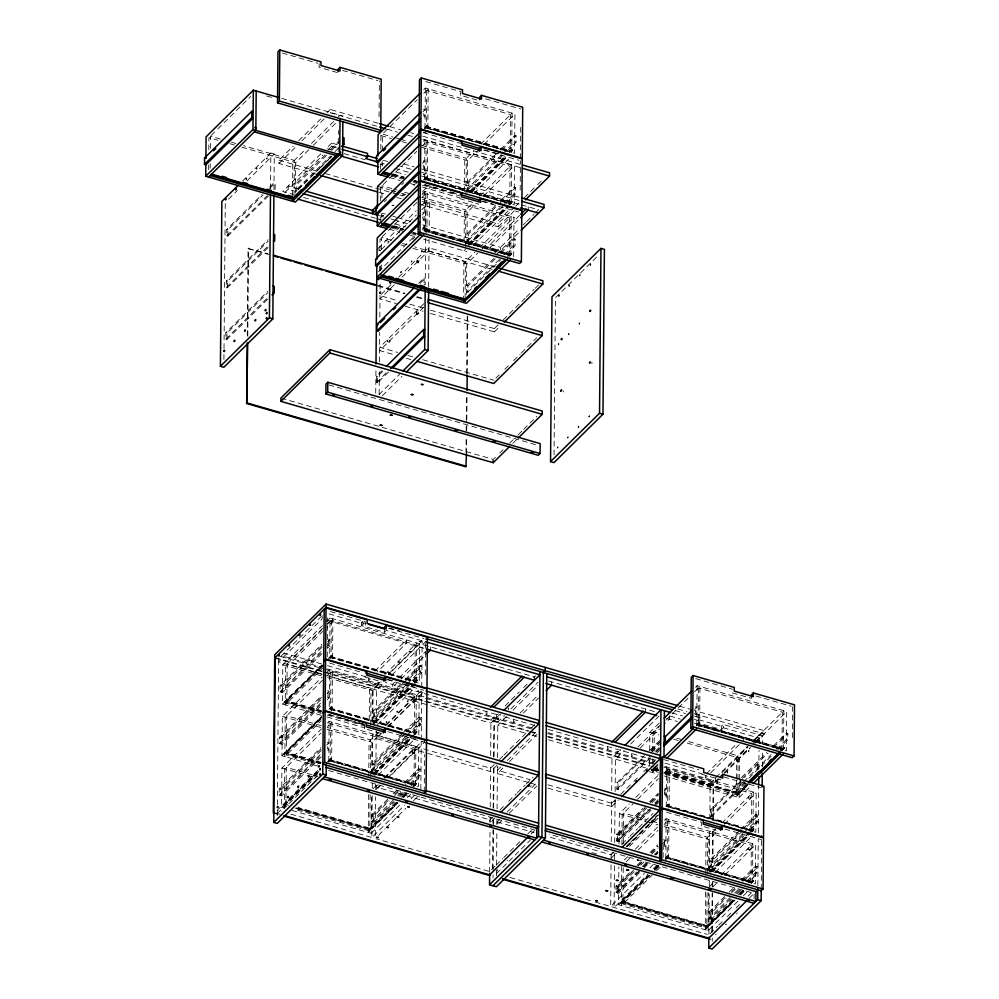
<?xml version="1.0" encoding="UTF-8"?>
<svg xmlns="http://www.w3.org/2000/svg" width="999" height="999" viewBox="0 0 999 999"><rect width="100%" height="100%" fill="white"/><g stroke="black" fill="none" stroke-linecap="round" stroke-linejoin="round"><path stroke-width="0.75" stroke-dasharray="5 3.75" d="M208.654 169.73L208.704 164.935M208.828 149.887L208.941 137.675L217.919 140.26M210.177 168.219L210.227 163.636M210.352 148.376L210.464 136.164L220.941 139.198M223.913 359.49L224.001 350.162M224.013 348.601L225.287 202.397M267.607 299.263L226.948 339.423L225.811 339.086L225.861 332.679L267.62 291.433M268.069 247.602L227.397 287.762L226.261 287.437L226.311 281.019L268.069 239.772M268.519 195.941L227.847 236.101L226.711 235.776L226.761 229.358L261.938 194.63M226.948 339.423L227.01 333.004L267.67 292.844M227.397 287.762L227.46 281.356L268.119 241.196M227.847 236.101L227.909 229.695L263.074 194.955M247.29 335.327L248.039 248.539L267.932 253.634M247.777 336.376L248.551 248.039M270.529 188.799L270.841 153.034L274.275 154.021L273.963 189.798M269.63 187.025L274.026 182.692L275.162 183.017L275.112 189.435L273.963 189.098M316.283 174.238L279.008 163.474L279.033 160.177L293.231 146.154M277.26 815.646L277.347 806.318M277.36 804.757L278.634 658.553M321.191 756.88L281.631 795.966L279.158 795.241L279.208 788.835L320.966 747.589M320.542 706.305L282.08 744.305L279.608 743.581L279.658 737.175L321.416 695.928M322.09 653.571L282.53 692.644L280.057 691.932L280.107 685.514L321.878 644.268M317.357 775.674L284.39 808.228L281.531 807.404L281.88 768.019L321.441 728.945M317.794 766.096L281.98 755.756L282.33 716.37L321.89 677.297M321.241 715.296L282.43 704.095L282.779 664.71L322.34 625.636M284.403 806.405L283.466 805.206L317.532 771.565M321.129 718.93L284.852 754.745L283.903 754.47L283.916 753.558L321.278 716.645M322.677 666.183L285.302 703.084L284.353 702.809L284.365 701.897L321.903 665.059M284.39 808.228L284.74 768.855L321.004 733.029M284.765 805.082L284.765 804.158L288.424 805.344M285.427 805.394L285.427 804.482M285.876 752.821L285.876 753.745L320.317 763.686M286.338 701.173L286.326 702.085L320.766 712.037M285.914 806.73L285.926 804.894M285.976 799.4L285.939 803.983L288.936 804.844M285.989 797.876L286.263 767.344L317.707 776.423M292.507 195.479L292.807 161.888L305.994 148.863M294.006 197.028L294.33 160.389L243.406 145.679M295.404 193.019L295.667 162.725L308.853 149.688M326.486 155.32L296.815 184.628L296.753 191.034L295.417 190.659L330.582 155.919M319.143 63.649L319.106 67.308L338.174 72.815M322.128 615.596L322.103 618.893L278.609 661.85L321.965 674.375M378.072 123.264L330.357 109.49L330.332 112.787L378.047 126.561M327.21 656.83L327.547 617.956M328.371 149.613L331.668 146.353L331.693 143.057L337.662 144.78M328.009 697.24L328.059 690.833M328.459 645.591L328.509 639.173M329.133 721.353L328.783 760.739L418.369 786.613L418.718 747.227L329.133 721.353L326.935 723.526M329.795 759.702L329.782 760.614L415.172 785.276L415.184 784.365L329.795 759.702L327.597 761.862M328.509 761.625L330.719 758.541L331.668 758.815L328.371 762.075M331.106 708.154L331.094 709.078L414.96 733.303L414.972 732.379M329.92 709.327L332.118 707.155L331.168 706.88L332.118 708.066M331.556 656.505L331.543 657.417L415.409 681.643L415.422 680.719M329.408 658.304L331.618 655.219L332.567 655.494L330.369 657.667M331.643 761.563L331.993 722.177L327.597 726.523M332.542 658.241L332.892 618.856L327.397 624.288M338.224 151.836L338.411 130.469M361.588 625.624L361.626 622.327L363.449 620.529L363.424 623.826L361.588 625.624L384.465 632.23L386.301 630.431L426.573 642.057M364.423 728.608L364.448 724.937L327.684 714.322M365.322 625.287L365.347 621.628L328.596 611.013M368.356 678.571L368.344 680.769L370.517 678.621M368.594 794.592L368.256 832.454L397.927 803.146M368.743 776.523L369.056 741.42L377.847 732.729M369.243 720.291L369.505 689.76L378.296 681.081M396.853 802.409L368.269 830.631L369.23 830.906L369.23 829.982L396.715 802.846M369.293 828.708L369.293 829.62L295.904 808.428M370.105 794.617L369.805 828.208L297.914 807.442M370.254 776.548L370.579 739.909L327.148 727.372M370.704 724.887L371.029 688.249L327.597 675.711M295.254 808.104L370.154 829.744L370.167 828.82L296.753 807.629M291.883 810.401L371.116 833.278L371.453 795.416M371.628 774.05L371.915 742.245L380.706 733.553M372.09 722.389L372.365 690.584L381.156 681.905M372.215 795.803L371.853 837.537L404.508 805.281M372.277 788.074L372.327 783.441M372.402 774.163L372.777 730.893M372.864 721.615L373.151 689.16L380.769 681.63M375.724 393.256L375.949 368.531M388.524 372.053L377.535 382.917L376.386 382.58L376.448 376.173L381.943 370.741M379.058 116.671L379.37 81.044M393.194 800.124L371.216 821.84L373.701 822.552L373.751 816.133L389.135 800.948M405.731 736.525L371.665 770.179L374.15 770.891L374.2 764.485L406.069 733.004M406.181 684.864L372.115 718.518L374.6 719.23L374.65 712.824L403.221 684.602M377.535 382.917L377.585 376.498L383.079 371.079M379.757 270.929L379.795 266.146M379.932 251.086L380.032 238.873L389.023 241.471M380.182 222.327L380.244 214.485M380.369 200.961L380.482 187.213L416.745 151.398M380.644 169.143L380.694 163.037M380.819 149.301L380.931 135.564L417.207 99.738M375.312 835.439L375.649 796.802M375.749 784.427L375.899 790.221L380.307 785.876M375.836 775.162L376.211 731.88M376.298 722.602L376.573 690.147L384.203 682.629M379.158 394.255L379.37 369.518M379.445 361.8L379.695 332.43M379.832 316.97L380.02 295.329M380.082 289.148L380.144 281.418M380.244 270.604L380.282 265.971M381.281 269.43L381.318 264.847M381.456 249.588L381.556 237.375L392.045 240.397M381.73 217.77L381.768 213.187M381.905 197.927L382.005 185.714L396.99 190.035M382.18 166.109L382.217 161.526M382.317 150.849L382.455 134.053L392.944 137.088M384.465 632.23L384.49 628.933M414.285 786.4L416.496 783.316L415.534 783.041L413.336 785.202M414.735 734.74L416.945 731.655L415.984 731.38L413.786 733.553M415.184 683.079L417.395 679.994L416.433 679.72L414.235 681.892M418.818 734.952L419.168 695.566L387.3 727.047M513.673 256.631L514.01 217.245L424.425 191.371L424.088 230.757L510.814 255.806L511.151 216.421L480.382 246.815M424.887 139.723L424.538 179.096L514.123 204.982L514.473 165.597L424.887 139.723L421.578 142.969M425.337 88.062L424.987 127.447L514.572 153.322L514.922 113.936L425.337 88.062L423.139 90.235M424.1 282.967L424.15 277.834L425.299 278.172L419.805 283.591M424.563 231.306L424.6 226.186L425.749 226.511L422.452 229.77M425.537 178.059L425.537 178.983L510.926 203.646L510.939 202.722L425.537 178.059L423.339 180.232M420.829 789.16L421.253 741.246M421.266 739.697L421.715 688.698M421.728 687.15L422.127 640.784L388.386 674.113M425.636 238.237L425.237 284.603L424.1 284.253M425.699 231.643L425.961 201.136L429.395 202.135L429.145 231.493M426.398 179.096L426.398 178.184L510.277 202.41L510.264 203.321M426.848 127.447L426.86 126.523L510.726 150.749L510.714 151.661M424.775 231.006L426.973 228.833L426.011 228.559L426.96 229.758M424.263 179.995L426.473 176.91L427.422 177.185L425.224 179.345M424.712 128.334L426.923 125.25L427.872 125.524L424.575 128.784M427.397 179.932L427.734 140.547L422.24 145.966M427.847 128.272L428.196 88.886L423.801 93.232M402.023 277.11L428.471 250.999L428.496 247.702L495.329 266.995M424.4 739.048L424.375 742.344L388.012 778.258M424.25 791.895L424.575 754.595M425.274 674.637L425.586 639.023M428.658 287.138L429.071 239.223M430.369 650.162L430.394 646.865M434.44 183.042L434.465 179.745L432.305 181.893M460.614 95.317L460.651 91.646L423.888 81.031M463.573 300.974L463.898 263.099L474.887 252.248M464.085 241.97L464.348 211.438L473.139 202.76M464.523 191.596L464.797 159.778L473.588 151.099M465.109 298.226L465.422 261.588L414.51 246.89M465.559 246.566L465.871 209.94L422.44 197.39M466.009 194.917L466.333 158.279L418.406 144.43M466.496 294.218L466.758 263.923L477.747 253.072M466.933 244.081L467.207 212.263L475.999 203.584M467.382 192.42L467.657 160.614L477.547 150.837M466.009 452.872L466.146 437.375M466.196 431.181L466.283 421.878M466.296 420.329L466.521 393.993M466.695 373.838L467.207 316.496M499.488 259.29L466.521 291.858L467.857 292.245L467.907 285.839L495.379 258.691M499.937 207.642L466.97 240.197L468.306 240.584L468.356 234.178L499.125 203.784M501.486 154.895L467.42 188.549L468.756 188.923L468.806 182.517L500.674 151.036M466.508 453.921L466.658 436.875M466.708 430.681L466.795 421.378M466.808 419.83L467.02 395.03M467.207 373.339L467.707 315.996M486.163 711.488L486.138 714.784L489.398 711.575M492.107 817.669L489.91 819.842L489.885 823.139L495.392 817.706M489.635 872.302L490.022 828.758M490.072 822.539L490.134 816.32M490.209 806.98L490.571 764.984M490.659 755.656L490.971 719.879L496.453 714.46L385.327 682.367M430.494 313.461L494.355 331.905L494.38 328.609L498.788 324.25M492.607 868.606L492.944 829.857M493.007 823.663L493.056 817.457M493.131 808.166L493.518 764.772M493.581 757.017L493.918 718.081L498.289 713.761M419.18 203.958L498.214 226.785L498.239 223.489L514.622 207.305M493.031 877.959L493.056 874.849M493.106 869.654L493.456 829.744M493.494 824.712L493.556 817.307M493.643 807.979L494.018 764.272M494.093 756.643L494.405 720.878M496.453 714.46L496.428 717.757L327.46 668.955M496.491 875.848L496.528 871.178M496.578 864.959L496.865 832.292M496.94 824.512L496.978 819.854M497.077 808.965L497.452 765.421M497.514 757.642L497.827 721.865L504.358 715.421M499.35 819.767L497.152 821.94L497.127 825.236L501.523 820.878M509.815 254.982L509.827 254.058L425.949 229.845L425.437 231.256L509.303 255.482M511.713 152.497L512.062 113.112L481.293 143.506M509.59 256.418L511.788 253.334L510.839 253.059L507.542 256.318M510.039 204.77L512.237 201.673L511.288 201.398L509.09 203.571M509.54 151.91L511.738 149.75L512.687 150.025L512.687 150.936L511.725 150.662L509.527 152.835M506.318 254.258L515.109 245.567L515.159 239.161L513.823 238.773L498.439 253.971M505.669 203.684L515.559 193.918L515.609 187.5L514.285 187.113L499.987 201.224M507.217 150.936L516.008 142.258L516.058 135.839L514.735 135.464L500.449 149.575M513.611 719.417L513.586 722.714L516.845 719.492M520.179 190.135L520.429 160.702M520.454 158.604L520.741 126.086M528.234 209.028L528.246 206.83M534.44 680.219L534.465 676.922L328.009 617.295M551.598 685.177L551.623 681.88M554.045 454.845L555.419 297.752L598.963 254.745M607.392 746.503L607.367 749.799L610.626 746.59M611.051 864.784L610.689 906.518L644.43 873.188M611.101 858.603L611.163 850.873M611.251 841.608L611.613 799.874M611.7 790.596L611.975 758.141L620.691 749.537M547.877 788.111L611.75 806.555L611.775 803.258L616.183 798.9M614.472 865.783L614.11 907.504L647.864 874.175M614.535 859.59L614.585 853.408M614.685 842.594L615.059 799.312M615.122 791.583L615.409 759.128L624.113 750.536M639.085 871.14L617.107 892.856L615.958 892.519L616.008 886.113L631.393 870.916M649.425 809.714L617.557 841.195L616.408 840.858L616.47 834.452L642.844 808.403M649.874 758.054L618.006 789.535L616.858 789.21L616.92 782.791L644.392 755.656M617.107 892.856L617.157 886.438L633.641 870.154M617.557 841.195L617.607 834.789L645.079 807.642M618.006 789.535L618.056 783.129L644.43 757.08M639.51 872.664L618.631 893.293L617.295 892.906L617.345 886.5L633.828 870.216M650.948 810.152L619.08 841.633L617.744 841.245L617.794 834.839L645.267 807.704M737.786 901.31L708.116 930.618L618.531 904.744L618.706 883.541M618.768 877.472L618.856 866.87M619.055 843.993L619.318 813.698L629.208 803.933M649.974 875.511L621.403 903.733L620.454 903.458L620.454 902.547L647.926 875.411M621.728 866.183L621.39 905.569L652.16 875.174M621.915 844.817L622.177 814.522L633.166 803.671M622.427 901.81L622.414 902.734L706.281 926.96L706.293 926.036M623.226 867.731L622.939 901.31L706.805 925.536L707.092 891.957M623.438 843.556L623.701 813.024L646.166 819.505M631.405 753.446L631.38 756.743L634.64 753.521M645.366 712.262L645.404 708.965M649.575 765.646L649.662 755.132M649.7 750.499L649.862 732.317L659.752 722.552M652.409 769.505L652.372 772.527L657.879 767.107M652.459 763.673L652.497 758.903M652.559 751.46L652.722 733.141L659.315 726.635M653.408 769.692L653.421 768.78M653.983 762.175L654.008 759.115M654.07 751.485L654.245 731.643L658.741 732.941M663.111 857.579L663.274 839.435M664.41 839.772L664.36 846.178L663.211 845.853M664.81 794.517L664.859 788.111M666.121 818.681L665.784 858.066L755.369 883.94L755.706 844.555L666.121 818.681L663.923 820.853M665.509 858.953L667.707 855.868L668.668 856.143L665.371 859.402M667.582 806.905L668.094 805.494M666.92 806.655L669.118 804.482L668.169 804.207L669.105 805.406M669.417 715.896L669.392 719.193L665.047 723.488M668.643 858.89L668.98 819.505L664.585 823.85M674.313 776.148L674.337 772.839M697.115 685.651L696.778 725.037L786.363 750.911L786.7 711.525L697.115 685.651L693.818 688.898M694.48 716.133L700.449 717.856L698.613 719.667L698.588 722.964L721.465 729.57L723.288 727.759L723.313 724.462L762.587 735.801L762.512 743.581M696.503 725.923L698.701 722.839L699.662 723.114L697.464 725.286M696.503 724.999L700.411 721.153L700.449 717.856M701.41 825.936L701.448 822.277L664.685 811.65M705.356 775.898L705.331 778.096L709.677 773.813M705.581 891.92L705.257 929.794L734.927 900.486M705.744 873.863L706.043 838.748L715.933 828.983M733.516 900.124L705.269 927.959L706.218 928.233L706.231 927.322L733.703 900.186M707.255 873.875L707.567 837.237L664.135 824.699M707.155 927.072L707.155 926.16L621.765 901.498L621.753 902.409L707.155 927.072L734.602 899.962M708.116 930.618L708.441 892.744M708.641 869.867L708.903 839.572L717.694 830.893M708.853 934.065L709.203 893.618M709.278 885.851L709.327 879.62M709.39 871.852L709.777 828.296M709.852 818.968L710.164 783.191L747.177 746.64M745.654 782.916L711.588 816.57L710.451 816.233L710.501 809.827L741.27 779.432M730.194 897.464L708.216 919.167L710.689 919.879L710.751 913.473L726.136 898.276M742.732 833.865L708.666 867.507L711.138 868.231L711.201 861.812L743.069 830.331M711.588 816.57L711.65 810.152L740.222 781.93M711.812 931.917L712.15 893.168M712.2 886.975L712.237 882.317M712.337 871.478L712.699 829.632M712.786 820.329L713.124 781.393L716.395 778.159M712.225 941.27L712.262 938.161M712.312 931.942L712.649 892.669M712.699 886.837L712.749 881.817M712.836 871.278L713.211 829.133M713.286 819.954L713.598 784.19L664.323 769.954M715.634 781.068L715.659 777.771M721.465 729.57L721.49 726.273L723.313 724.462M736.388 780.094L736.251 796.752L749.437 783.728M736.4 778.745L736.588 757.367L747.577 746.515M747.115 784.515L737.212 795.204L748.201 784.34M737.274 793.918L737.287 793.006L663.898 771.802M663.898 772.726L738.136 794.043L738.149 793.119L664.747 771.915M664.36 775.986L739.11 797.577L739.26 779.72M739.26 779.407L739.447 758.191L749.337 748.426M740.596 780.107L740.534 786.513L739.21 786.126L742.507 782.879M743.343 740.559L743.368 737.262M751.51 882.292L751.51 881.368L667.644 857.154L667.644 858.066L751.51 882.292L750.998 882.791M751.972 829.719L751.96 830.631L668.094 806.405M752.959 831.455L753.308 792.07L722.527 822.464M751.285 883.728L753.483 880.643L752.534 880.369L750.336 882.542M751.735 832.067L753.933 828.983L752.984 828.708L749.687 831.967M754.095 899.05L754.145 893.406L549.288 834.227M664.785 766.383L756.168 792.906L755.818 832.279L666.233 806.405L666.57 767.02L664.372 769.193M757.704 769.567L757.754 763.149L758.903 763.486L744.617 777.597M757.841 885.676L758.241 839.023M758.303 832.804L758.703 786.138M758.853 769.03L759.015 750.361M759.09 742.594L759.153 734.814L752.622 741.27M761.25 889.235L761.713 835.351M762.312 766.907L762.449 751.36M754.969 743.331L764.41 734.003L764.447 730.706L694.355 710.464M782.504 749.25L782.504 748.338L698.638 724.113L698.126 725.536L781.992 749.75M782.267 750.699L784.477 747.602L783.528 747.327L780.231 750.586M777.909 749.612L787.799 739.847L787.849 733.428L786.513 733.041L772.227 747.152M792.394 737.612L792.669 706.63M725.699 924.063L725.873 924.699L726.36 924.087M737.162 912.924L736.75 914.048M414.772 184.827L413.087 184.603L414.56 185.027M417.794 796.777L419.518 796.752M497.652 719.105L498.538 717.906L497.839 719.105M652.285 769.13L651.885 770.067M497.964 718.481L497.689 719.63L498.351 719.317M518.806 746.715L518.244 747.527M497.002 870.816L497.015 869.779M507.442 860.364L507.28 860.776M376.198 731.817L376.186 733.091L376.785 731.68M498.239 719.342L497.852 718.481M508.404 709.302L508.316 708.066M716.208 934.127L715.571 934.614M591.908 363.624L591.92 362.2M508.516 709.278L508.803 708.091M497.027 870.991L497.04 869.567M653.708 769.28L653.596 770.716L654.195 769.305M563.199 391.995L563.211 390.547M211.139 135.502L216.633 130.07M217.732 128.983L250.699 96.428M242.545 180.981L270.841 153.034M228.559 199.176L237.263 190.572M247.053 180.894L274.275 154.021M298.689 140.759L322.714 117.033M327.085 112.725L330.357 109.49M279.008 163.474L296.478 146.216M301.935 140.822L324.875 118.182M311.488 143.444L334.565 120.642M338.536 116.721L340.06 115.222M269.668 188.449L275.162 183.017M313.249 145.355L336.326 122.552M226.711 235.776L267.37 195.617M320.779 153.846L282.705 191.446L293.182 194.468M331.693 143.057L326.211 148.476L335.177 151.074M284.877 192.57L322.914 154.995M325.15 154.932L295.479 184.241L296.815 184.628M330.644 149.513L338.336 141.908M331.98 149.9L338.574 143.381M334.977 151.573L338.274 148.327M298.489 188.998L307.18 180.407M311.526 176.124L318.032 169.693M319.118 168.619L326.723 161.101M327.809 160.04L332.155 155.744M297.852 189.96L319.83 168.244M320.929 167.158L328.621 159.565M329.72 158.479L331.918 156.306M226.261 287.437L268.019 246.191M422.952 111.751L425.149 109.578L423.813 109.203L423.751 115.609L425.087 115.996L422.889 118.169M424.725 127.422L426.923 125.25M425.661 128.609L427.859 126.436L426.91 126.161M225.811 339.086L267.57 297.839M422.49 163.411L424.687 161.239L423.364 160.851L423.301 167.27L424.637 167.657L422.44 169.83M384.365 201.848L386.538 199.713M393.057 193.269L395.217 191.121M401.735 184.69L403.908 182.542M423.176 180.157L426.473 176.91M425.212 180.27L427.41 178.097L426.461 177.822M422.527 191.546L427.959 186.189M422.227 193.544L424.425 191.371M422.502 194.842L431.181 186.264M382.23 236.701L417.395 201.973M421.79 197.627L427.285 192.195L426.948 231.581L425.424 233.092M378.072 248.451L416.171 210.814M421.615 205.444L425.961 201.136M484.14 144.331L514.922 113.936M381.506 249.438L389.123 241.908M390.209 240.834L416.333 215.035M421.778 209.653L429.395 202.135M422.04 215.072L424.238 212.899L422.914 212.512L422.852 218.931L424.188 219.305L421.99 221.478M467.47 182.13L496.053 153.908M378.446 271.765L415.809 234.865M422.402 228.346L424.6 226.186M501.773 149.95L516.058 135.839M412.562 239.535L414.76 237.362M423.813 230.732L426.011 228.559M502.584 153.809L514.672 141.87L516.008 142.258M468.756 188.923L502.822 155.282M468.881 192.083L505.144 156.256M469.655 192.283L508.429 153.921M469.83 192.357L506.093 156.531M510.489 152.198L512.687 150.025M470.741 192.108L506.98 156.319M470.929 192.183L507.192 156.368M471.053 192.657L507.317 156.831M473.913 193.481L510.177 157.655M479.732 196.241L511.613 164.773L511.263 204.146L509.74 205.657M391.034 284.69L380.02 295.579L397.839 300.724M398.751 277.073L428.496 247.702M483.691 195.979L514.473 165.597M394.318 284.727L379.995 298.876L396.328 303.596M495.591 205.569L467.02 233.791L468.356 234.178M418.656 283.266L424.15 277.834M500.224 202.697L515.609 187.5M504.333 203.297L514.223 193.531L515.559 193.918M468.306 240.584L504.57 204.77M468.431 243.731L504.695 207.917M468.106 245.03L505.444 208.154M509.078 204.495L511.276 202.322L512.237 202.597M468.281 245.092L507.842 206.019M508.941 204.932L512.237 201.673M469.193 244.855L505.432 209.066M469.368 244.93L508.941 205.856M464.011 250.824L465.534 249.325M470.604 244.318L509.065 206.318M473.464 245.142L509.727 209.315M515.709 206.231L518.981 202.997M524.45 197.602L536.451 185.739M537.549 184.665L543.006 179.271M498.214 226.785L516.77 208.454M423.826 303.758L379.757 347.29L397.527 352.422M482.142 248.726L514.01 217.245M423.801 307.055L379.732 350.587L394.53 354.857M519.567 215.422L490.247 244.38L490.209 247.677L519.53 218.719M495.042 252.772L518.993 229.121M523.339 224.825L525.511 222.677M526.598 221.603L534.203 214.098M535.289 213.024L538.548 209.802L520.604 204.62M496.116 254.982L518.968 232.417M494.043 258.316L466.57 285.452L467.907 285.839M500.874 253.271L515.159 239.161M503.883 254.957L513.773 245.18L515.109 245.567M376.386 382.58L387.375 371.728M467.857 292.245L500.824 259.678M508.628 256.144L510.826 253.971L511.788 254.245M509.59 255.507L511.788 253.334M378.958 394.667L399.637 374.25M382.38 395.666L401.973 376.311M503.196 319.905L525.237 298.139M526.336 297.053L534.053 289.435M535.152 288.349L538.449 285.077M494.355 331.905L499.862 326.461M495.941 378.034L499.25 374.762M504.757 369.33L509.165 364.972M513.573 360.627L520.179 354.096M521.291 353.009L536.713 337.774M280.806 656.405L321.091 616.62M326.735 621.291L330.032 618.031L329.682 657.417L419.28 683.291L419.617 643.905L388.848 674.3M495.417 457.255L493.244 459.403L282.405 398.501M499.775 452.947L503.046 449.725M509.577 443.269L517.195 435.751M518.281 434.665L522.639 430.369M523.726 429.295L536.788 416.396M322.652 628.221L294.418 656.106L294.38 659.402L322.615 631.518M326.998 623.925L332.417 618.568L332.392 621.865L326.96 627.235M321.903 629.72L285.639 665.534L285.289 704.919L322.652 668.019M512.812 443.344L517.157 439.048M321.915 645.691L281.256 685.851L281.194 692.257L321.865 652.097M322.153 647.152L282.592 686.238L280.107 685.514M327.647 641.733L329.845 639.56L327.372 638.848M280.057 691.932L321.815 650.686M327.585 648.139L329.782 645.966L327.31 645.254M328.321 658.478L331.618 655.219M282.43 704.095L321.99 665.022M284.353 702.809L321.715 665.908M322.677 665.272L285.314 702.172L284.365 701.897M330.369 658.578L332.567 656.418L331.606 656.143M327.385 671.865L329.583 669.692L329.233 709.078L415.959 734.128L416.308 694.742L385.539 725.137M322.552 680.282L285.19 717.195L284.84 756.58L321.104 720.754M326.948 675.948L332.442 670.516L332.093 709.902L330.569 711.413M321.466 697.339L280.806 737.499L280.744 743.918L321.416 703.758M320.604 699.899L282.143 737.886L279.658 737.175M327.197 693.393L329.395 691.221L326.91 690.496M279.608 743.581L321.366 702.334M327.135 699.799L329.333 697.627L326.86 696.915M328.971 709.053L331.168 706.88M281.98 755.756L321.453 716.72M283.903 754.47L321.266 717.569M321.453 717.632L284.865 753.833L283.916 753.558M374.887 671.028L406.381 639.934L406.343 643.231L377.023 672.19M384.89 674.562L416.758 643.081L416.421 682.467L414.885 683.978M391.82 675.099L425.562 641.77M321.016 749L280.357 789.16L280.294 795.579L320.954 755.419M321.253 750.474L281.693 789.547L279.208 788.835M326.748 745.042L328.946 742.869L327.61 742.494L327.547 748.9L328.883 749.287L326.685 751.46M279.158 795.241L320.916 753.995M394.555 682.255L392.382 684.402L392.357 687.699L396.703 683.416M398.901 677.971L428.221 649.013M401.049 679.12L426.024 654.457M400.749 683.89L372.177 712.112L374.65 712.824M405.144 679.545L419.43 665.434L421.903 666.146L407.617 680.257M404.283 682.105L373.514 712.499L373.451 718.905L409.715 683.091M405.382 681.018L420.766 665.821L420.704 672.227L410.814 682.005M317.582 770.454L277.31 810.226L281.793 811.525M327.422 761.787L330.719 758.541M281.531 807.404L317.794 771.59M283.454 806.131L318.619 771.39M407.28 683.791L419.38 671.84L421.853 672.564L411.963 682.329M318.806 771.453L284.415 805.481L283.466 805.206M277.285 813.523L317.557 773.75M329.47 761.9L331.668 759.727L330.706 759.452M374.6 719.23L410.864 683.416M373.576 722.052L409.84 686.238M373.264 723.338L410.589 686.463M414.235 682.804L416.433 680.631L417.382 680.906M373.439 723.413L412.999 684.34M414.098 683.254L417.395 679.994M374.35 723.176L413.886 684.128M374.525 723.239L414.086 684.165M375.749 722.627L414.223 684.64M377.51 724.537L414.885 687.637M378.384 733.041L376.186 735.214L490.546 768.243L494.955 763.898M386.101 725.424L422.452 689.51M381.668 733.066L376.161 738.511L490.521 771.54L497.127 765.009M388.274 726.535L424.625 690.634M402.497 733.378L371.728 763.76L374.2 764.485M403.596 732.292L418.981 717.095L421.453 717.806L407.167 731.917M401.635 735.926L373.064 764.148L373.002 770.566L407.068 736.912M406.031 731.593L420.317 717.482L420.254 723.888L411.463 732.567M406.83 735.439L418.918 723.501L421.403 724.213L412.612 732.904M374.15 770.891L408.216 737.25M373.127 773.713L409.39 737.886M373.127 774.625L412.687 735.551M413.786 734.465L415.984 732.292L416.933 732.567M374.076 773.988L410.352 738.161M414.747 733.828L416.945 731.655M375 773.75L413.424 735.788M375.174 773.813L413.636 735.826M374.2 775.374L411.563 738.473M378.159 775.112L416.62 737.125M373.002 788.735L377.397 784.39M383.991 777.871L415.859 746.403L415.509 785.788L413.986 787.287M378.122 784.752L375.924 786.925L489.91 819.842M384.74 778.221L422.19 741.221M375.861 789.56L380.257 785.214M387.949 777.622L418.718 747.227M387.762 799.138L371.278 815.421L373.751 816.133M393.256 793.718L397.652 789.372M404.245 782.854L418.531 768.743L421.004 769.467L405.619 784.665M387.987 800.611L372.602 815.808L372.552 822.214L393.431 801.598M394.593 794.105L397.889 790.846M405.582 783.241L419.867 769.13L419.805 775.549L411.014 784.227M394.63 795.516L400.124 790.084M397.59 795.778L401.985 791.445M409.677 783.84L418.469 775.162L420.954 775.873L411.064 785.651M398.926 796.166L403.321 791.832M373.701 822.552L394.58 801.922M400.075 796.503L404.47 792.157M395.754 802.572L368.281 829.707L369.23 829.982M401.248 797.152L405.644 792.806M402.347 796.977L406.743 792.632M412.987 786.525L415.534 783.953L416.483 784.227M403.309 796.34L406.605 793.081M413.199 786.563L416.496 783.316M370.154 829.744L397.602 802.634M403.097 797.202L407.492 792.869M369.23 830.906L397.802 802.684M403.296 797.252L407.692 792.906M403.421 797.726L407.817 793.381M371.116 833.278L400.786 803.97M407.38 797.464L410.676 794.205M411.039 798.838L414.298 795.604M505.119 705.906L519.268 691.932M523.601 687.649L527.984 683.328M533.429 677.959L535.601 675.799M499.687 714.547L490.946 723.176L323.464 674.812M378.546 835.301L385.077 828.858M386.163 827.771L405.756 808.428M413.386 800.898L417.732 796.603M493.893 721.378L500.936 714.422M510.889 708.965L538.111 682.092M506.555 716.52L497.802 725.162L526.148 733.353M513.061 710.089L538.036 685.426M520.129 712.986L538.586 694.755M523.364 713.061L538.561 698.051M499.363 759.54L502.672 756.28M503.771 755.182L526.91 732.329M531.318 727.984L534.615 724.725M500.711 766.957L497.415 770.229L530.082 779.67M507.33 760.439L537.075 731.056M502.884 768.081L497.377 773.526L528.571 782.529M509.502 761.55L537.037 734.352M499.825 810.052L504.233 805.706M508.641 801.348L516.346 793.73M517.445 792.644L525.162 785.027M526.261 783.94L532.879 777.409M507.067 812.15L536.813 782.766M509.24 813.261L536.788 786.063M495.092 866.183L489.647 871.565L375.999 838.735M496.178 865.109L502.709 858.653M503.796 857.579L522.302 839.31M527.747 833.928L532.105 829.632M530.981 834.003L534.253 830.781M496.503 873.538L530.257 840.209M630.644 744.08L658.953 716.121M637.924 747.002L659.64 725.549M665.908 720.117L688.985 697.327M694.48 691.895L699.974 686.475L699.637 725.861L698.114 727.359M640.072 748.164L659.615 728.858M649.887 750.237L659.777 740.459M651.023 750.561L659.815 741.882M651.635 750.199L659.328 742.607M651.872 751.673L659.565 744.08M694.73 709.34L696.927 707.167L695.591 706.78L695.541 713.199L696.877 713.586L694.68 715.759M616.858 789.21L648.726 757.729M655.319 751.211L659.715 746.877M656.468 751.548L659.765 748.288M650.486 757.704L648.289 759.877L649.625 760.251L651.823 758.091M655.981 752.272L659.278 749.013M657.317 752.659L659.515 750.486M620.591 794.555L632.704 782.579M633.816 781.493L639.323 776.048M643.731 771.703L648.126 767.344M652.534 762.999L655.844 759.727M611.75 806.555L618.356 800.024M654.732 767.17L651.435 770.429L652.397 770.704L657.891 765.271M655.831 766.083L658.029 763.91M652.397 769.779L658.241 763.948M635.801 797.414L657.779 775.711M637.562 799.325L658.441 778.708M663.935 773.276L669.43 767.856L669.093 807.229L667.569 808.74M649.437 801.885L658.229 793.206M650.574 802.222L658.266 794.617M650.774 802.272L658.466 794.68M646.603 808.091L619.13 835.226L617.794 834.839M652.097 802.659L657.592 797.227M664.185 790.721L666.383 788.548L665.059 788.161L664.997 794.58L666.333 794.967L664.135 797.127M616.408 840.858L648.276 809.39M654.869 802.871L658.166 799.612M654.919 804.295L658.216 801.036M617.744 841.245L650.711 808.691M655.107 804.345L658.403 801.086M656.443 804.732L658.641 802.559M613.336 852.684L611.138 854.857L547.477 836.475M622.152 843.98L628.758 837.449M629.857 836.363L637.574 828.745M638.673 827.659L652.996 813.511M611.101 858.153L616.608 852.721M665.971 806.38L668.169 804.207M655.244 817.269L657.442 815.097M626.398 846.378L629.695 843.119M630.794 842.032L638.486 834.44M639.585 833.353L648.376 824.662M649.475 823.576L658.266 814.897M626.598 846.415L658.441 814.959M627.347 846.653L658.116 816.258M629.532 846.315L658.104 818.094M706.455 773.726L735.776 744.767M710.764 772.739L740.084 743.78M624.363 859.927L627.659 856.667M635.352 849.075L658.428 826.285M626.123 861.837L630.519 857.504M638.211 849.899L657.991 830.369M751.972 742.17L783.84 710.701L783.503 750.074L781.98 751.585M721.852 772.764L748.064 746.877M753.521 741.483L764.447 730.706M717.806 778.933L710.139 786.488L664.298 773.251M724.312 772.489L749.287 747.826M755.931 741.92L786.7 711.525M719.043 778.808L713.099 784.69L663.885 770.479M724.487 773.438L750.611 747.627M636.9 865.484L642.394 860.064M650.087 852.459L657.779 844.867M638.036 865.821L643.531 860.389M651.223 852.796L657.817 846.278M638.224 865.871L642.619 861.525M651.41 852.846L658.004 846.34M634.065 871.69L618.681 886.887L617.345 886.5M640.659 865.171L643.955 861.912M651.648 854.32L658.241 847.801M662.637 843.468L665.933 840.209L664.61 839.822L664.547 846.228L665.883 846.615L662.587 849.874M615.958 892.519L636.838 871.902M642.332 866.47L646.728 862.125M654.42 854.532L657.717 851.273M643.481 866.807L647.876 862.462M655.569 854.857L657.767 852.696M617.295 892.906L639.273 871.203M643.668 866.857L648.064 862.512M655.756 854.919L657.954 852.746M643.905 868.331L649.4 862.899M649.874 867.819L653.134 864.585M741.458 777.547L766.733 752.584M742.369 778.346L768.069 752.971M773.563 747.539L787.849 733.428M653.296 868.805L656.568 865.584M654.52 868.893L657.817 865.634M665.509 858.041L667.707 855.868M618.531 904.744L648.201 875.436M654.707 868.955L658.091 865.671M620.454 903.458L649.025 875.236M654.52 869.817L658.915 865.471M743.606 781.792L771.078 754.657M776.573 749.225L786.463 739.46L787.799 739.847M649.213 875.299L621.403 902.821L620.454 902.547M654.382 870.254L659.09 865.534M655.469 870.092L659.864 865.746M666.458 859.227L668.656 857.067L667.707 856.78M710.451 816.233L744.517 782.592M748.913 778.246L773.513 753.958M656.555 870.828L660.951 866.495M747.264 783.154L736.275 794.005L737.225 794.28M736.263 794.917L747.252 784.065M781.318 750.424L783.516 748.251L784.465 748.526M780.968 750.823L784.477 747.602M738.136 794.043L748.026 784.277M739.11 797.577L751.198 785.639M724.287 824.375L756.168 792.906M739.485 830.706L708.716 861.101L711.201 861.812M740.584 829.62L755.968 814.422L758.453 815.134L744.168 829.245M738.623 833.266L710.052 861.488L710.002 867.894L744.068 834.252M743.019 828.92L757.304 814.809L757.254 821.215L748.463 829.907M743.83 832.779L755.918 820.841L758.391 821.553L749.6 830.231M711.138 868.231L744.105 835.664M709.028 872.127L748.588 833.054M710.114 871.965L749.675 832.879M750.436 832.204L752.971 829.632L753.933 829.907M711.076 871.315L747.339 835.501M751.735 831.156L753.933 828.983M710.888 872.164L750.424 833.116M712.162 871.153L750.636 833.154M712.299 871.615L748.563 835.801M715.159 872.452L753.621 834.452M708.89 887.149L714.385 881.717M720.978 875.211L752.846 843.73L752.509 883.116L750.986 884.627M712.849 886.887L717.245 882.554M724.937 874.949L755.706 844.555M724.75 896.478L708.266 912.761L710.751 913.473M729.145 892.132L734.64 886.7M741.233 880.194L755.519 866.083L758.004 866.795L742.619 881.992M724.987 897.939L709.602 913.136L709.54 919.555L730.431 898.925M731.58 891.433L734.877 888.173M742.569 880.581L756.855 866.47L756.805 872.876L748.014 881.568M731.63 892.844L737.125 887.424M734.59 893.118L738.985 888.773M746.678 881.18L755.469 872.489L757.941 873.213L748.051 882.979M735.926 893.506L740.321 889.16M710.689 919.879L731.568 899.262M737.062 893.83L741.458 889.485M732.754 899.912L705.282 927.047L706.231 927.322M738.249 894.48L742.644 890.134M739.335 894.305L743.731 889.972M740.296 893.668L743.593 890.409M751.285 882.816L753.483 880.643M740.097 894.542L744.48 890.196M706.218 928.233L734.789 900.012M740.284 894.58L744.68 890.246M740.421 895.054L744.817 890.708M743.281 895.878L747.677 891.545M709.939 933.79L717.557 926.273M718.643 925.199L723.001 920.891M727.347 916.595L731.705 912.287M736.063 907.991L741.508 902.621M748.039 896.165L751.298 892.944M749.088 898.388L754.532 893.006M417.008 259.902C417.095 269.056 422.053 254.196 416.695 261.551M416.558 311.563C416.645 320.704 421.603 305.844 416.246 313.199M418.569 312.088L418.144 313.761M530.681 786.95L531.143 785.426M727.297 773.001L727.622 771.353L727.11 772.989M638.486 860.389L637.037 860.201L638.049 859.627M419.018 260.427L418.593 262.1M388.536 288.212L387.949 289.822L390.434 289.797L390.434 288.761L388.449 288.187L388.037 289.847M390.434 288.761L389.935 290.397M388.087 339.872C385.926 340.721 389.223 343.406 389.985 341.458C390.347 339.285 387.749 339.672 387.587 341.508M389.985 340.422L389.485 342.058M413.274 699.512C412.162 709.165 419.105 693.743 412.849 701.186M415.259 700.099L414.76 701.735M412.824 751.173C410.801 752.297 414.11 754.607 414.797 752.796C414.985 750.574 412.537 750.948 412.4 752.846M414.81 751.76L414.31 753.396M748.825 796.44L748.239 798.039L750.724 798.026L750.736 796.99L748.738 796.403L748.326 798.076M653.646 820.741C651.398 823.938 656.318 820.191 651.648 820.154M750.736 796.99L750.237 798.626M748.376 848.101L747.789 849.699L750.274 849.687L750.199 848.613L748.288 848.064L747.876 849.737M750.199 848.613L749.774 850.286M485.589 98.851L520.879 109.041M463.548 96.166L478.209 100.4M282.38 53.034L317.67 63.224M342.62 70.43L377.909 80.619M426.336 127.947L510.202 152.173M423.514 132.155L426.486 133.017M484.652 149.813L499.562 154.121M423.439 132.692L460.202 143.307M483.678 150.087L518.968 160.277M390.01 126.711L400.449 129.733M410.876 132.742L413.861 133.604M422.814 136.189L521.228 164.61M281.656 98.352L342.919 116.046M387 129.146L397.427 132.168M407.867 135.177L412.35 136.476M422.777 139.485L521.203 167.907M266.646 95.966L274.138 98.127M394.443 137.512L398.938 138.811M400.437 139.248L406.418 140.971M380.931 135.564L391.421 138.586M401.898 141.621L406.393 142.919M421.366 147.24L467.657 160.614M403.821 163.898L414.26 166.908M421.728 169.068L520.167 197.49M382.854 160.177L388.574 161.826M331.668 146.353L339.136 148.514M397.827 165.472L412.749 169.78M421.69 172.365L520.142 200.799M381.393 163.062L384.253 163.886M344.156 153.659L365.085 159.715M380.032 164.023L383.029 164.897M394.992 168.344L408.454 172.24M421.753 176.074L519.105 204.196M425.886 179.595L508.254 203.396M396.453 172.078L405.432 174.663M392.619 173.714L404.607 177.185M392.957 174.338L403.446 177.36M413.936 180.394L416.92 181.256M393.618 174.65L402.597 177.248M414.585 180.707L417.57 181.568M392.619 174.638L403.097 177.66M391.446 174.813L403.434 178.284M413.923 181.306L416.92 182.168M451.373 192.12L457.367 193.856M482.704 201.049L493.144 204.058M392.108 175.137L404.083 178.596M413.074 181.194L417.57 182.492M425.05 184.653L453.509 192.869M424.463 184.778L456.805 194.118M481.755 201.323L518.506 211.938M391.096 176.036L401.586 179.058M413.561 182.517L416.558 183.391M422.552 185.115L459.99 195.929M389.573 177.535L400.062 180.569M410.539 183.591L415.035 184.89M422.527 187.05L459.965 197.864M459.715 198.626L478.783 204.133M231.431 142.22L235.926 143.519M404.47 192.195L408.966 193.494M229.907 143.731L234.403 145.03M241.883 147.19L295.667 162.725M377.622 186.388L389.473 189.81M390.971 190.247L395.467 191.546M401.448 193.269L405.944 194.568M422.415 199.325L467.207 212.263M279.033 160.177L316.321 170.941M325.262 173.526L392.37 192.907M393.856 193.344L398.326 194.63M399.825 195.067L402.809 195.929M422.19 201.523L498.239 223.489M378.921 192.332L386.376 194.48M396.815 197.502L401.286 198.789M298.664 189.048L288.199 186.026L288.174 189.323L298.464 192.295M382.33 213.212L385.389 214.098M392.869 216.259L396.466 217.295M397.352 217.545L410.814 221.441M422.777 224.887L500.536 247.352L500.511 250.649L422.752 228.184M379.383 215.659L383.866 216.958M390.784 218.956L393.606 219.768M394.343 219.98L407.792 223.863M303.646 197.49L375.424 218.219M376.91 218.644L381.406 219.942M394.855 223.838L405.332 226.86M393.668 225.811L402.659 228.409M392.507 225.986L402.997 229.021M391.67 225.874L403.646 229.333M391.845 226.261L403.808 229.72M412.774 232.317L416.121 233.217M392.495 226.91L402.984 229.932M413.474 232.967L416.471 233.828M391.658 226.798L402.135 229.82M412.624 232.854L415.621 233.716M390.646 227.697L402.634 231.156M411.613 233.741L416.108 235.04M389.123 229.196L399.612 232.23M410.089 235.252L414.585 236.551M423.576 239.148L466.87 251.648M402.522 243.431L407.018 244.718M428.471 250.999L492.332 269.443M400.999 244.93L403.996 245.791M412.987 248.389L466.758 263.923M376.985 249.525L380.419 250.512M226.761 229.358L227.909 229.695M378.284 285.514L405.119 293.256M417.058 296.703L423.014 298.426M248.039 248.539L268.918 254.57M377.772 286.014L404.62 293.768M416.546 297.202L424.001 299.363M409.727 304.158L423.089 308.017M430.519 310.165L494.38 328.609M405.244 306.169L423.064 311.313M226.311 281.019L227.46 281.356M407.892 355.407L413.811 357.118M422.689 359.69L493.743 380.207M406.381 358.279L410.814 359.565M225.861 332.679L227.01 333.004M376.448 376.173L377.585 376.498M328.958 384.94L536.8 444.98M695.679 678.621L732.442 689.235M755.906 696.016L791.196 706.206M732.404 692.906L751.473 698.401M679.445 706.156L692.869 710.027M677.921 709.015L686.875 711.6M694.33 713.761L764.41 734.003M389.31 627.996L399.75 631.006M675.087 710.539L685.526 713.548M388.823 628.408L424.113 638.598M361.626 622.327L365.909 623.576M698.613 719.667L721.49 726.273M329.083 613.898L363.424 623.826M672.077 712.974L682.517 715.983M694.455 719.43L700.411 721.153M723.288 727.759L759.128 738.111L753.633 743.531L753.671 740.234L693.855 722.964M698.701 723.751L699.65 724.025M548.676 681.031L655.294 711.825M669.929 716.046L680.394 719.068M326.511 620.167L426.123 648.938M666.558 718.381L677.372 721.503M676.71 738.124L681.206 739.422M688.686 741.595L738.111 755.868L737.799 792.507L664.41 771.303M649.862 732.317L658.716 734.877M673.688 739.198L678.184 740.496M687.162 743.094L739.447 758.191M387.862 679.357L393.818 681.081M404.258 684.103L414.697 687.112M329.608 663.086L361.963 672.439M386.9 679.632L423.663 690.259M663.661 759.577L698.95 769.767M723.9 776.972L760.664 787.587M321.503 663.935L284.116 653.134L284.091 656.43L321.478 667.232M327.485 665.659L367.857 677.322M534.727 725.511L503.321 716.445L503.296 719.742L534.69 728.808M548.176 729.407L655.844 760.501M664.822 763.086L702.197 773.888M364.872 676.947L379.533 681.181M701.86 774.275L720.928 779.782M548.151 732.704L655.819 763.798M280.682 656.493L322.44 668.556M323.926 668.98L423.838 697.839M425.324 698.264L534.178 729.707M547.602 733.591L654.969 764.597M663.91 767.182L713.124 781.393M275.2 657.567L528.696 730.781M530.194 731.206L537.649 733.366M548.089 736.375L649.974 765.808M650.973 766.096L658.616 768.306M274.7 658.066L322.415 671.852M323.901 672.277L528.184 731.28M529.682 731.718L537.137 733.865M547.577 736.887L648.975 766.171M654.932 767.894L657.916 768.755M653.92 768.281L658.416 769.58M654.258 768.893L658.753 770.192M654.919 769.218L657.916 770.079M658.416 770.491L653.92 769.193L653.908 771.028L658.391 772.327M664.397 772.227L737.786 793.418L737.774 795.254L664.385 774.05M652.747 769.38L658.741 771.103M321.603 673.975L287.163 664.035L286.838 700.661L321.291 710.614M532.105 735.077L536.588 736.363M548.513 739.809L645.466 767.819M651.435 769.53L658.578 771.603M651.685 770.167L653.596 770.716M282.779 664.71L321.578 675.911M327.572 677.647L372.365 690.584M649.525 771.703L658.366 774.262M616.92 782.791L618.056 783.129M710.501 809.827L711.65 810.152M321.628 711.238L285.677 700.848L285.664 701.76L321.616 712.15M321.278 711.525L286.838 701.585L286.813 703.408L321.266 713.361M359.078 722.839L365.035 724.562M402.322 735.326L417.232 739.635M342.595 718.206L365.06 724.7M328.259 714.198L352.222 721.116M358.216 722.851L364.198 724.575M387.924 731.718L424.687 742.332M724.912 829.058L761.675 839.672M327.247 715.097L364.697 725.911M327.222 717.032L364.672 727.846M367.357 729.445L382.018 733.691M704.345 826.785L716.071 830.169M547.914 784.814L611.775 803.258M530.057 782.966L537.487 785.102M321.154 725.636L286.713 715.684L286.388 752.322L320.841 762.274M652.16 821.24L658.154 822.964M651.236 821.827L653.146 822.377M282.33 716.37L321.129 727.572M327.123 729.307L371.915 742.245M619.318 813.698L646.141 821.44M647.639 821.877L658.129 824.912M664.11 826.635L708.903 839.572M616.47 834.452L617.607 834.789M752.522 881.28L753.483 881.555M321.178 762.886L285.214 752.509L285.214 753.421L321.166 763.81M320.829 763.186L286.376 753.234L286.363 755.069L317.819 764.16M328.584 770.491L534.94 830.094M497.152 821.94L534.153 832.629M591.858 852.597L597.777 854.307M281.88 768.019L305.706 774.912M307.192 775.336L316.183 777.934M616.008 886.113L617.157 886.438M296.416 807.929L369.792 829.12L369.78 830.956L294.905 809.327M290.771 814.123L374.5 838.298M509.965 877.434L593.706 901.61M595.204 902.047L707.354 934.44M275.337 812.974L280.269 814.397M273.339 813.036L277.809 814.335M330.244 708.041L330.232 708.953L415.621 733.616L415.634 732.704L330.244 708.041M330.694 656.38L330.681 657.292L416.071 681.955L416.084 681.043L330.694 656.38M330.469 723.676L330.145 760.314L414.011 784.54L414.335 747.901L330.469 723.676M330.919 672.027L330.594 708.666L414.46 732.879L414.785 696.253L330.919 672.027M331.368 620.367L331.044 657.005L414.91 681.231L415.234 644.592L331.368 620.367M330.657 759.814L330.644 760.726L414.51 784.952L414.523 784.04L330.657 759.814M425.087 229.72L425.087 230.632L510.477 255.294L510.477 254.383L425.087 229.72M425.986 126.411L425.986 127.323L511.376 151.985L511.388 151.074L425.986 126.411M425.761 193.706L425.449 230.344L509.315 254.57L509.627 217.932L425.761 193.706M426.211 142.045L425.899 178.684L509.765 202.909L510.089 166.271L426.211 142.045M426.673 90.397L426.348 127.023L510.214 151.249L510.539 114.61L426.673 90.397M622.926 902.234L622.914 904.058L706.78 928.283L706.793 926.448L622.926 902.234M666.783 857.03L666.783 857.941L752.172 882.604L752.172 881.692L666.783 857.03M667.232 805.369L667.232 806.293L752.622 830.956L752.622 830.032L667.232 805.369M667.457 821.016L667.145 857.654L751.011 881.88L751.323 845.241L667.457 821.016M667.906 769.355L667.594 805.993L751.46 830.219L751.772 793.581L667.906 769.355M697.777 723.988L697.764 724.912L783.166 749.575L783.166 748.651L697.777 723.988M698.451 687.974L698.139 724.612L782.005 748.838L782.317 712.2L698.451 687.974M245.941 179.071C246.578 181.094 246.99 176.186 245.941 179.071M256.406 168.731C257.055 170.767 257.43 165.797 256.406 168.731M266.571 158.691C267.208 160.727 267.62 155.769 266.571 158.691M400.674 272.24C401.311 274.288 401.723 269.268 400.674 272.24M411.351 261.701C411.988 263.748 412.387 258.729 411.351 261.701M421.503 251.661C422.14 253.684 422.565 248.776 421.503 251.661M386.163 722.414C386.813 724.462 387.212 719.442 386.163 722.414M396.84 711.875C397.465 713.91 397.914 708.928 396.84 711.875M407.505 701.335C408.154 703.371 408.541 698.413 407.505 701.335M417.669 691.308C418.306 693.331 418.718 688.373 417.669 691.308M497.227 767.469C497.852 769.505 498.301 764.522 497.227 767.469M558.678 295.991C559.278 298.027 559.777 293.057 558.678 295.991M558.254 344.343C558.891 346.378 559.278 341.421 558.254 344.343M568.831 285.951C569.48 287.999 569.88 282.979 568.831 285.951M557.355 447.664C557.979 449.7 558.416 444.717 557.355 447.664M568.419 334.303C569.043 336.351 569.48 331.368 568.419 334.303M579.507 275.412C580.132 277.447 580.581 272.465 579.507 275.412M567.507 437.624C568.106 439.685 568.631 434.652 567.507 437.624M579.083 323.776C579.72 325.799 580.132 320.841 579.083 323.776M590.172 264.872C590.809 266.908 591.221 261.95 590.172 264.872M578.184 427.085C578.796 429.133 579.283 424.1 578.184 427.085M588.848 416.546C589.485 418.581 589.922 413.598 588.848 416.546M614.835 801.435C615.471 803.471 615.884 798.513 614.835 801.435M716.857 782.417C717.482 784.452 717.931 779.47 716.857 782.417M737.687 761.837C738.323 763.873 738.736 758.915 737.687 761.837M748.363 751.298C748.988 753.321 749.412 748.413 748.363 751.298M758.516 741.27C759.14 743.306 759.59 738.323 758.516 741.27M381.993 215.322L383.691 215.422L381.993 215.322M392.145 205.282L393.856 205.382L392.145 205.282M402.622 194.942L404.32 195.042L402.622 194.942M423.251 174.563L424.95 174.663L423.251 174.563M377.909 682.429L379.62 682.529L377.909 682.429M388.074 672.402L389.772 672.502L388.074 672.402M398.539 662.062L400.249 662.162L398.539 662.062M409.003 651.723L410.714 651.823L409.003 651.723M419.168 641.683L420.879 641.783L419.168 641.683M616.932 751.473L618.643 751.573L616.932 751.473"/><path stroke-width="1.5" d="M204.495 164.398L251.76 117.72L253.084 118.107L205.831 164.785L204.495 164.398L204.558 157.979L251.81 111.314L253.147 111.688M342.869 122.103L342.582 155.432L295.317 202.098L205.732 176.224L205.856 162.6M205.894 158.054L206.081 136.851L253.334 90.172L278.659 97.49M273.901 196.016L272.827 318.881L223.851 367.27L220.417 366.271L221.853 201.411L238.187 185.29M466.508 453.921L465.896 466.82L246.691 403.509L247.215 343.069M246.691 403.509L247.727 342.57M251.76 117.72L251.81 111.314M205.732 176.224L252.984 129.558L253.334 90.172M256.194 90.996L255.844 130.382L208.591 177.06M220.417 366.271L269.405 317.894L270.479 195.03M272.015 294.917L274.213 292.744L274.263 286.338L273.114 286.001M277.522 102.86L277.972 51.761L279.795 49.95L320.966 61.838L320.941 65.509L339.997 71.016L340.035 67.345L381.206 79.233L380.756 130.345L378.933 132.155L277.522 102.86L279.358 101.061L279.795 49.95M326.273 764.148L326.173 775.037L277.198 823.426L273.763 822.427L275.2 657.567M509.54 446.565L493.219 462.699L280.881 401.373L280.906 398.077L329.895 349.687L542.232 411.014L542.195 414.31L518.256 437.974M281.518 194.98L293.494 198.439L293.506 197.527M273.763 822.427L322.752 774.05L324.188 609.19M325.874 393.968L325.961 384.078L327.797 382.267L540.134 443.606L540.047 453.496L538.211 455.294L325.874 393.968L327.709 392.157L327.797 382.267M536.426 828.621L538.598 826.473L322.839 764.16L324.663 762.349L325.112 711.238L366.283 723.139L366.246 726.797L385.314 732.304L385.339 728.633L426.511 740.534L426.061 791.633L424.238 793.443M325.112 710.689L325.562 659.59L366.733 671.478L366.695 675.137L385.764 680.644L385.789 676.985L426.96 688.873L426.523 739.984L325.112 710.689L323.289 712.499M325.562 659.04L326.011 607.929L367.182 619.817L367.145 623.488L386.213 628.983L386.238 625.324L427.41 637.212L426.973 688.323L325.562 659.04L323.738 660.839M274.7 658.066L326.011 607.38L326.049 604.083L677.959 705.719M280.881 401.373L329.857 352.984L329.895 349.687M338.186 71.591L338.199 69.156L340.035 67.345M340.022 119.768L339.722 154.608L292.457 201.274M341.808 146.541L344.006 144.368L344.068 137.949L342.732 137.575M377.11 161.813L365.671 158.516L367.495 156.706L367.532 153.409L342.145 146.079M418.693 224.738L376.935 265.984L375.599 265.597L375.649 259.191L419.617 215.772M419.143 173.077L377.385 214.323L376.049 213.936L376.099 207.53L418.968 165.197M419.592 121.428L377.834 162.675L376.498 162.288L376.548 155.869L420.517 112.45M375.986 363.898L376.848 264.972M376.985 259.253L377.172 238.049L418.931 196.803M387.624 228.759L377.285 225.774L377.385 213.661M377.435 207.605L377.622 186.388L419.38 145.142M388.074 177.11L377.734 174.113L377.834 162M377.897 155.944L378.072 134.74L419.842 93.481M420.841 288.923L377.984 331.256L376.835 330.919L376.898 324.513L414.26 287.612M380.631 277.422L378.434 279.595L377.285 279.27L377.31 276.698M381.231 274.925L381.218 276.748L465.084 300.974L465.097 299.151L382.729 275.349M383.491 732.891L383.516 730.444L385.339 728.633M383.941 681.231L383.966 678.783L385.789 676.985M418.131 234.178L418.581 183.079L420.404 181.269L461.575 193.157L461.55 196.828L480.606 202.322L480.644 198.664L521.815 210.552L521.366 261.663L519.542 263.474L418.131 234.178L419.967 232.38L420.404 181.269M420.417 180.719L420.854 129.608L462.025 141.496L462 145.167L481.056 150.674L481.093 147.003L522.265 158.903L521.815 210.002L420.417 180.719L418.581 182.53L419.031 131.418L420.854 129.608M420.866 129.058L421.316 77.947L462.487 89.848L462.45 93.506L481.506 99.013L481.543 95.355L522.714 107.243L522.265 158.354L420.866 129.058L419.031 130.869L419.48 79.758L421.316 77.947M390.671 368.469L423.638 335.901L423.701 329.495L424.837 329.832M402.897 371.016L424.675 349.513L425.187 290.784M406.331 372.015L428.096 350.512L428.621 291.77M467.057 390.384L467.195 374.887M479.245 151.261L479.258 148.814L481.093 147.003M479.695 99.6L479.707 97.153L481.543 95.355M546.815 673.488L545.379 838.348L496.391 886.725L489.535 884.752L489.622 873.863M493.219 462.699L493.231 460.502M500.899 812.262L538.349 775.261L538.386 771.965L425.874 739.472M542.195 335.627L542.22 332.33L428.234 299.413L428.209 302.709L542.195 335.627L493.718 383.504L416.745 361.276M501.073 761.663L538.998 723.663L539.023 720.366L426.148 687.762M504.27 322.115L542.832 284.028L542.857 280.731L499.787 268.281M489.535 884.752L538.511 836.363L539.959 671.503M521.141 230.27L544.005 207.68L544.03 204.383L521.653 197.927M543.381 672.489L541.945 837.362L492.969 885.738M545.242 667.394L545.217 670.691L543.031 672.839M525.511 199.825L549.525 176.099L549.562 172.802L522.714 165.047M550.549 461.625L551.985 296.765L600.973 248.376L604.407 249.375L602.971 414.235L553.983 462.612L550.549 461.625L599.537 413.249L600.973 248.376M659.577 810.276L659.615 806.98L545.629 774.063L545.591 777.359L659.577 810.276L622.127 847.277M621.665 796.765L660.227 758.678L660.252 755.381L545.891 722.352M659.665 858.141L660.963 709.765L625.037 745.242M662.1 808.578L660.277 810.376L659.827 861.488L661.663 859.677L662.1 808.578L703.271 820.466L703.246 824.125L722.302 829.632L722.339 825.973L763.511 837.861L763.061 888.973L761.226 890.783L545.466 828.458M662.112 808.029L662.549 756.917L703.721 768.805L703.696 772.477L722.752 777.984L722.789 774.312L763.96 786.201L763.511 837.312L662.112 808.029L660.277 809.827L660.726 758.728L662.549 756.917M663.985 757.117L664.397 710.751M690.821 728.458L691.271 677.347L693.094 675.536L734.265 687.424L734.24 691.096L753.296 696.603L753.333 692.931L794.505 704.832L794.055 755.931L792.219 757.741L690.821 728.458L692.657 726.648L693.094 675.536M761.238 889.784L761.151 900.673L712.162 949.05L708.728 948.063L708.828 937.174M720.491 830.219L720.504 827.784L722.339 825.973M751.473 697.19L751.498 694.742L753.333 692.931M708.728 948.063L757.717 899.674L757.804 888.785M758.716 784.59L758.79 776.81M762.137 787.137L762.262 773.139M647.14 769.717L646.341 770.704M636.413 780.681L635.851 781.493M213.586 150.774L215.784 148.601M294.68 196.353L301.273 189.847M305.669 185.502L314.46 176.823M316.658 174.65L336.438 155.107M293.494 198.439L339.735 152.772L340.684 153.047L339.735 151.86M298.751 194.218L294.355 198.564L250.911 186.014M304.245 188.799L309.727 183.379M317.42 175.787L320.716 172.527M329.495 163.861L331.693 161.688M294.53 198.639L296.728 196.466M305.519 187.787L307.717 185.614M383.379 150.837L385.577 148.664M376.498 162.288L420.454 118.869M377.734 174.113L419.493 132.867M380.594 174.95L419.056 136.95M377.872 204.995L372.452 210.352L372.415 213.649L375.674 210.427M376.049 213.936L418.906 171.603M377.285 225.774L419.043 184.528M380.144 226.598L418.606 188.611M375.599 265.597L419.555 222.178M420.791 234.016L376.835 277.435L466.421 303.309L510.377 259.89M377.285 279.27L379.483 277.098M379.695 278.259L423.651 234.84M478.808 200.474L480.644 198.664M380.232 322.677L384.627 318.331M393.419 309.653L395.616 307.48M376.835 330.919L418.593 289.673M520.654 214.348L526.073 208.978M520.616 217.645L528.221 210.127M386.338 366.396L423.701 329.495M392.919 367.719L424.787 336.238L423.638 335.901M474.575 288.886L476.773 286.713M485.564 278.022L489.96 273.689M496.553 267.17L502.047 261.738M464.672 299.563L505.332 259.403M465.459 299.762L488.511 276.985M491.808 273.738L499.488 266.146M467.819 297.665L475.512 290.072M479.907 285.726L486.501 279.221M493.094 272.702L497.49 268.356M463.561 302.485L507.517 259.066M326.049 604.083L274.725 654.77L273.339 813.036L273.851 812.537M324.176 609.74L326.011 607.929M323.726 661.388L325.562 659.59M384.415 627.135L386.238 625.324M323.276 713.049L325.112 711.238M427.11 653.383L430.369 650.162M490.509 707.205L522.002 676.098M493.743 707.28L524.15 677.247M504.033 710.252L539.922 674.8L426.573 642.057M546.166 690.534L551.598 685.177M611.738 742.22L643.231 711.113M614.959 742.294L645.366 712.262M489.622 874.862L527.722 837.224M664.148 718.206L691.62 691.071M664.822 737.175L692.295 710.039M663.673 744.68L692.245 716.458M663.91 746.141L691.383 719.005M663.811 757.592L693.481 728.283M666.67 758.416L696.34 729.108M720.953 776.123L722.789 774.312M748.363 782.067L759.352 771.216M769.242 761.438L771.44 759.277M748.351 782.979L779.12 752.584M760.102 772.352L772.177 760.414M774.375 758.253L778.77 753.908M762.487 770.229L770.179 762.637M775.674 757.205L778.97 753.945M750.536 782.642L780.207 753.333M753.396 783.466L783.066 754.158M708.815 938.173L746.915 900.536M755.619 891.932L757.804 889.784M460.789 142.932L480.169 148.526M379.57 123.701L388.511 126.286M379.545 126.998L385.502 128.721M522.689 168.344L549.525 176.099M279.358 101.061L380.756 130.345M342.682 143.981L344.006 144.368M367.132 155.632L377.135 158.516M342.12 149.375L367.495 156.706M521.628 201.224L544.005 207.68M255.869 127.635L254.92 127.36L255.869 128.546M252.984 129.558L342.582 155.432M341.134 156.094L378.509 166.895M520.566 207.929L538.511 213.112M254.32 131.88L338.186 156.106M383.628 172.04L391.121 174.201M383.953 172.652L389.947 174.388M460.339 194.58L479.72 200.187M384.615 172.977L389.111 174.276M382.118 173.439L389.61 175.599M320.766 175.537L377.422 191.895M204.558 157.979L205.894 158.366M376.099 207.53L377.435 207.917M306.144 191.209L373.426 210.639M303.122 193.631L378.072 215.285M419.967 232.38L521.366 261.663M222.128 176.261L226.611 177.56M243.094 182.317L247.577 183.616M267.058 189.236L271.541 190.534M288.024 195.292L292.507 196.591M384.69 223.214L389.173 224.513M211.626 174.151L294.006 197.939L293.981 199.775L210.115 175.549M297.64 199.051L378.384 222.377M381.68 223.264L390.671 225.861M211.963 174.763L247.914 185.152M385.002 224.738L389.498 226.036M211.126 174.65L233.591 181.144M236.588 182.005L278.521 194.118M381.668 225.1L389.148 227.26M498.276 271.154L542.832 284.028M273.576 234.353L274.713 234.678L274.663 241.084L273.514 240.759M388.723 276.174L393.219 277.472M396.216 278.334L403.708 280.494M420.179 285.252L424.675 286.551M433.653 289.148L438.149 290.447M441.146 291.308L448.626 293.469M381.556 275.537L463.961 299.338M273.901 255.357L376.785 285.077M273.389 255.869L277.872 257.155M280.844 258.017L291.283 261.026M294.268 261.888L301.723 264.048M304.707 264.91L322.602 270.08M325.587 270.941L374.787 285.152M273.064 292.42L274.213 292.744M376.898 324.513L378.034 324.837M424.675 349.513L428.096 350.512M269.405 317.894L272.827 318.881M599.537 413.249L602.971 414.235M329.857 352.984L542.195 414.31M327.709 392.157L540.047 453.496M247.203 403.009L466.396 466.321M326.011 607.38L674.949 708.154M426.598 638.761L672.102 709.677M368.768 624.4L384.49 628.933M546.79 676.785L670.591 712.537M426.773 649.125L534.44 680.219M545.716 683.478L656.668 715.521M692.657 726.648L794.055 755.931M664.173 736.126L665.309 736.45L665.259 742.869L664.11 742.532M365.484 672.901L384.877 678.496M426.111 691.058L538.998 723.663M545.854 725.649L660.227 758.678M366.533 724.987L384.428 730.157M703.521 822.327L721.415 827.497M425.849 742.769L538.349 775.261M426.486 790.783L538.636 823.176M545.491 825.162L660.639 858.416M324.663 762.349L426.061 791.633M661.663 859.677L763.061 888.973M325.936 767.382L536.775 828.283L536.688 838.173L324.35 776.847M545.129 830.693L755.968 891.595L755.881 901.485L543.543 840.159M322.752 774.05L326.173 775.037M538.511 836.363L545.379 838.348M757.717 899.674L761.151 900.673M322.515 778.658L534.852 839.984M541.72 841.97L754.058 903.296M284.29 815.546L490.072 874.987M502.46 878.571L709.265 938.298M283.778 816.058L489.56 875.486M502.984 879.37L710.252 939.235M560.839 391.071L561.5 389.947L560.839 391.071M225.312 199.438C225.936 201.486 226.386 196.503 225.312 199.438M235.477 189.41C236.101 191.446 236.551 186.463 235.477 189.41M223.988 351.124C224.6 353.134 225.05 348.239 223.988 351.124M234.153 341.084C234.765 343.132 235.252 338.099 234.153 341.084M244.618 330.744C245.255 332.792 245.667 327.772 244.618 330.744M255.082 320.404C255.719 322.452 256.131 317.432 255.082 320.404M265.247 310.364C265.884 312.387 266.296 307.48 265.247 310.364M266.333 313.299C266.945 315.334 267.407 310.364 266.333 313.299M266.283 318.419C266.92 320.467 267.332 315.447 266.283 318.419M278.659 655.594C279.27 657.629 279.732 652.672 278.659 655.594M288.823 645.566C289.448 647.602 289.897 642.619 288.823 645.566M277.335 807.267C277.972 809.302 278.384 804.345 277.335 807.267M299.288 635.227C299.912 637.262 300.362 632.28 299.288 635.227M287.5 797.239C288.137 799.262 288.511 794.355 287.5 797.239M309.752 624.887C310.389 626.897 310.801 621.99 309.752 624.887M297.964 786.9C298.601 788.935 299.013 783.965 297.964 786.9M319.917 614.847C320.554 616.87 320.966 611.962 319.917 614.847M308.429 776.56C309.066 778.608 309.478 773.588 308.429 776.56M318.594 766.52C319.23 768.556 319.643 763.598 318.594 766.52M319.68 769.442C320.292 771.465 320.741 766.57 319.68 769.442M319.63 774.575C320.317 776.548 320.691 771.565 319.63 774.575M379.845 292.819C380.469 294.855 380.919 289.872 379.845 292.819M390.01 282.779C390.634 284.815 391.071 279.832 390.01 282.779M528.946 734.128C529.57 736.151 529.994 731.243 528.946 734.128M561.301 339.31C561.938 341.346 562.35 336.388 561.301 339.31M528.496 785.788C529.133 787.836 529.532 782.816 528.496 785.788M589.959 311.001C590.584 313.049 591.033 308.067 589.959 311.001M589.51 362.662C590.134 364.697 590.584 359.715 589.51 362.662M332.817 394.942L334.515 395.042L332.817 394.942M370.929 405.956L372.639 406.044L370.929 405.956M380.157 425.249L381.855 425.349L380.157 425.249M390.322 415.209L392.02 415.309L390.322 415.209M329.458 779.62L331.156 779.72L329.458 779.62M411.251 394.53L412.962 394.63L411.251 394.53M409.053 416.958L410.764 417.058L409.128 416.845M421.416 384.49L423.114 384.59L421.491 384.378M367.582 790.634L369.28 790.733L367.582 790.634M376.561 837.412L378.259 837.512L376.561 837.412M455.182 430.282L456.893 430.382L455.182 430.282M386.725 827.372L388.424 827.472L386.725 827.372M397.19 817.032L398.888 817.132L397.265 816.92M405.694 801.648L407.405 801.747L405.694 801.648M407.654 806.692L409.365 806.792L407.654 806.692M493.306 441.296L495.005 441.396L493.306 441.296M451.823 814.972L453.534 815.059L451.823 814.972M531.431 452.31L533.129 452.397L531.431 452.31M489.947 825.973L491.645 826.073L489.947 825.973M528.071 836.987L529.77 837.087L528.071 836.987M548.651 842.931L550.362 843.031L548.651 842.931M586.775 853.945L588.486 854.045L586.775 853.945M595.754 900.723L597.464 900.811L595.841 900.611M605.918 890.683L607.629 890.783L605.918 890.683M616.383 880.344L618.094 880.444L616.383 880.344M624.899 864.959L626.598 865.059L624.899 864.959M626.86 870.004L628.558 870.104L626.86 870.004M671.028 878.271L672.727 878.371L671.028 878.271M709.14 889.285L710.851 889.385L709.14 889.285M747.264 900.299L748.975 900.399L747.264 900.299"/></g></svg>
